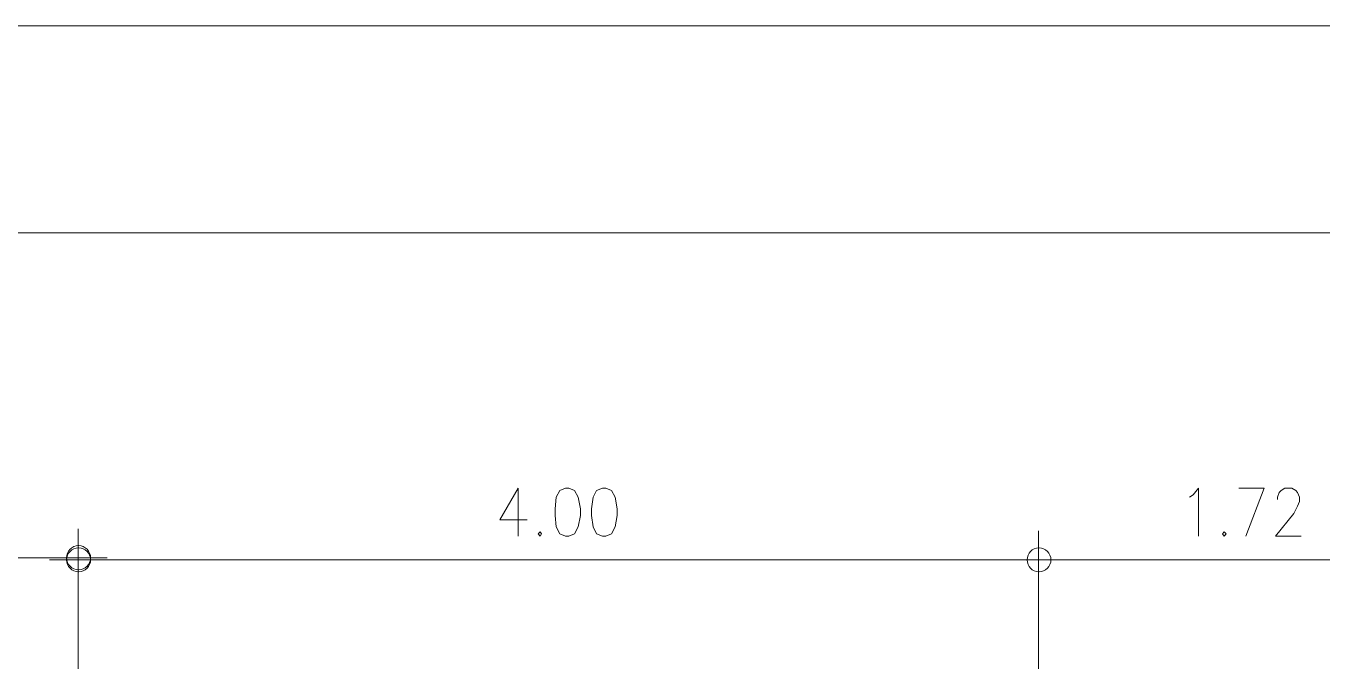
# Model space of a CAD drawing. Header units: millimetres. Extents: x 2928 to 3112, y 1220 to 1280.
# Drawn here: x 2968.33 to 2973.77, y 1267.55 to 1270.22 of the extents above; entities that cross this region are included whole.
import ezdxf

# ---------------------------------------------------------------- set-up
doc = ezdxf.new("R2010")
doc.units = ezdxf.units.MM

msp = doc.modelspace()

# ---------------------------------------------------------------- linework, layer by layer
at = {"color": 253, "linetype": 'Continuous', "lineweight": 5, "true_color": 0x9a9a9a}
for points in [[(2982.1769, 1270.2157), (2940.34797, 1270.2157), (2940.34797, 1270.2157)], [(2940.59964, 1269.34569), (2981.92523, 1269.34569), (2981.92523, 1269.34569)], [(2968.54671, 1265.5973), (2968.54671, 1267.99067), (2968.54671, 1267.99067)], [(2968.54671, 1265.58897), (2968.54671, 1267.98234), (2968.54671, 1267.98234)], [(2972.57843, 1265.58897), (2972.57843, 1267.98234), (2972.57843, 1267.98234)], [(2972.57843, 1265.58897), (2972.57843, 1267.98234), (2972.57843, 1267.98234)], [(2968.4467, 1267.98067), (2965.41833, 1267.98067), (2965.41833, 1267.98067)], [(2972.47676, 1267.97234), (2968.64671, 1267.97234), (2968.64671, 1267.97234)], [(2974.21345, 1267.97234), (2972.67843, 1267.97234), (2972.67843, 1267.97234)]]:
    msp.add_lwpolyline(points, dxfattribs=at)
at = {"color": 7, "linetype": 'Continuous', "lineweight": 20, "true_color": 0x000007}
for points in [[(2970.3934, 1268.07234), (2970.3934, 1268.27401), (2970.31673, 1268.14067), (2970.43173, 1268.14067)], [(2973.21177, 1268.23567), (2973.22677, 1268.24567), (2973.25011, 1268.27401), (2973.25011, 1268.07234)], [(2973.44844, 1268.07234), (2973.52511, 1268.27401), (2973.41844, 1268.27401)], [(2973.58178, 1268.22567), (2973.58178, 1268.23567), (2973.58844, 1268.25567), (2973.59678, 1268.26401), (2973.61178, 1268.27401), (2973.64178, 1268.27401), (2973.65845, 1268.26401), (2973.66511, 1268.25567), (2973.67345, 1268.23567), (2973.67345, 1268.21734), (2973.66511, 1268.19734), (2973.65011, 1268.16734), (2973.57344, 1268.07234), (2973.68011, 1268.07234)], [(2968.54671, 1268.10234), (2968.54671, 1267.86067), (2968.54671, 1267.86067)], [(2968.54671, 1267.85067), (2968.54671, 1268.094), (2968.54671, 1268.094)], [(2972.57843, 1267.85067), (2972.57843, 1268.094), (2972.57843, 1268.094)], [(2972.57843, 1268.094), (2972.57843, 1267.85067), (2972.57843, 1267.85067)], [(2968.42504, 1267.98067), (2968.66837, 1267.98067), (2968.66837, 1267.98067)], [(2968.66837, 1267.97234), (2968.42504, 1267.97234), (2968.42504, 1267.97234)], [(2972.69843, 1267.97234), (2972.45676, 1267.97234), (2972.45676, 1267.97234)], [(2972.45676, 1267.97234), (2972.69843, 1267.97234), (2972.69843, 1267.97234)]]:
    msp.add_lwpolyline(points, dxfattribs=at)
for points in [[(2970.59174, 1268.27401), (2970.5684, 1268.26401), (2970.5534, 1268.23567), (2970.5484, 1268.18734), (2970.5484, 1268.15901), (2970.5534, 1268.11067), (2970.5684, 1268.08234), (2970.59174, 1268.07234), (2970.60674, 1268.07234), (2970.63007, 1268.08234), (2970.64507, 1268.11067), (2970.65507, 1268.15901), (2970.65507, 1268.18734), (2970.64507, 1268.23567), (2970.63007, 1268.26401), (2970.60674, 1268.27401)], [(2970.74674, 1268.27401), (2970.72174, 1268.26401), (2970.7084, 1268.23567), (2970.70174, 1268.18734), (2970.70174, 1268.15901), (2970.7084, 1268.11067), (2970.72174, 1268.08234), (2970.74674, 1268.07234), (2970.76174, 1268.07234), (2970.78507, 1268.08234), (2970.80007, 1268.11067), (2970.80841, 1268.15901), (2970.80841, 1268.18734), (2970.80007, 1268.23567), (2970.78507, 1268.26401), (2970.76174, 1268.27401)], [(2970.48507, 1268.09067), (2970.47673, 1268.08234), (2970.48507, 1268.07234), (2970.49173, 1268.08234)], [(2973.35677, 1268.09067), (2973.35011, 1268.08234), (2973.35677, 1268.07234), (2973.36511, 1268.08234)]]:
    msp.add_lwpolyline(points, close=True, dxfattribs=at)
for points in [[(2968.59837, 1267.98067), (2968.59837, 1268.009), (2968.57504, 1268.03234), (2968.54837, 1268.03234), (2968.54837, 1268.03234), (2968.52004, 1268.03234), (2968.49671, 1268.009), (2968.49671, 1267.98067), (2968.49671, 1267.98067), (2968.49671, 1267.954), (2968.52004, 1267.93067), (2968.54837, 1267.93067), (2968.54837, 1267.93067), (2968.57504, 1267.93067), (2968.59837, 1267.954), (2968.59837, 1267.98067)], [(2968.49671, 1267.97234), (2968.49671, 1267.94567), (2968.52004, 1267.92234), (2968.54837, 1267.92234), (2968.54837, 1267.92234), (2968.57504, 1267.92234), (2968.59837, 1267.94567), (2968.59837, 1267.97234), (2968.59837, 1267.97234), (2968.59837, 1268.00067), (2968.57504, 1268.02234), (2968.54837, 1268.02234), (2968.54837, 1268.02234), (2968.52004, 1268.02234), (2968.49671, 1268.00067), (2968.49671, 1267.97234)], [(2972.5301, 1267.97234), (2972.5301, 1267.94567), (2972.55176, 1267.92234), (2972.5801, 1267.92234), (2972.5801, 1267.92234), (2972.60676, 1267.92234), (2972.6301, 1267.94567), (2972.6301, 1267.97234), (2972.6301, 1267.97234), (2972.6301, 1268.00067), (2972.60676, 1268.02234), (2972.5801, 1268.02234), (2972.5801, 1268.02234), (2972.55176, 1268.02234), (2972.5301, 1268.00067), (2972.5301, 1267.97234)], [(2972.6301, 1267.97234), (2972.6301, 1268.00067), (2972.60676, 1268.02234), (2972.5801, 1268.02234), (2972.5801, 1268.02234), (2972.55176, 1268.02234), (2972.5301, 1268.00067), (2972.5301, 1267.97234), (2972.5301, 1267.97234), (2972.5301, 1267.94567), (2972.55176, 1267.92234), (2972.5801, 1267.92234), (2972.5801, 1267.92234), (2972.60676, 1267.92234), (2972.6301, 1267.94567), (2972.6301, 1267.97234)]]:
    msp.add_open_spline(points, degree=3, knots=[0, 0, 0, 0, 0.0625, 0.0625, 0.0625, 0.0625, 0.125, 0.125, 0.125, 0.125, 0.1875, 0.1875, 0.1875, 0.1875, 1, 1, 1, 1], dxfattribs=at)

doc.saveas('drawing.dxf')
